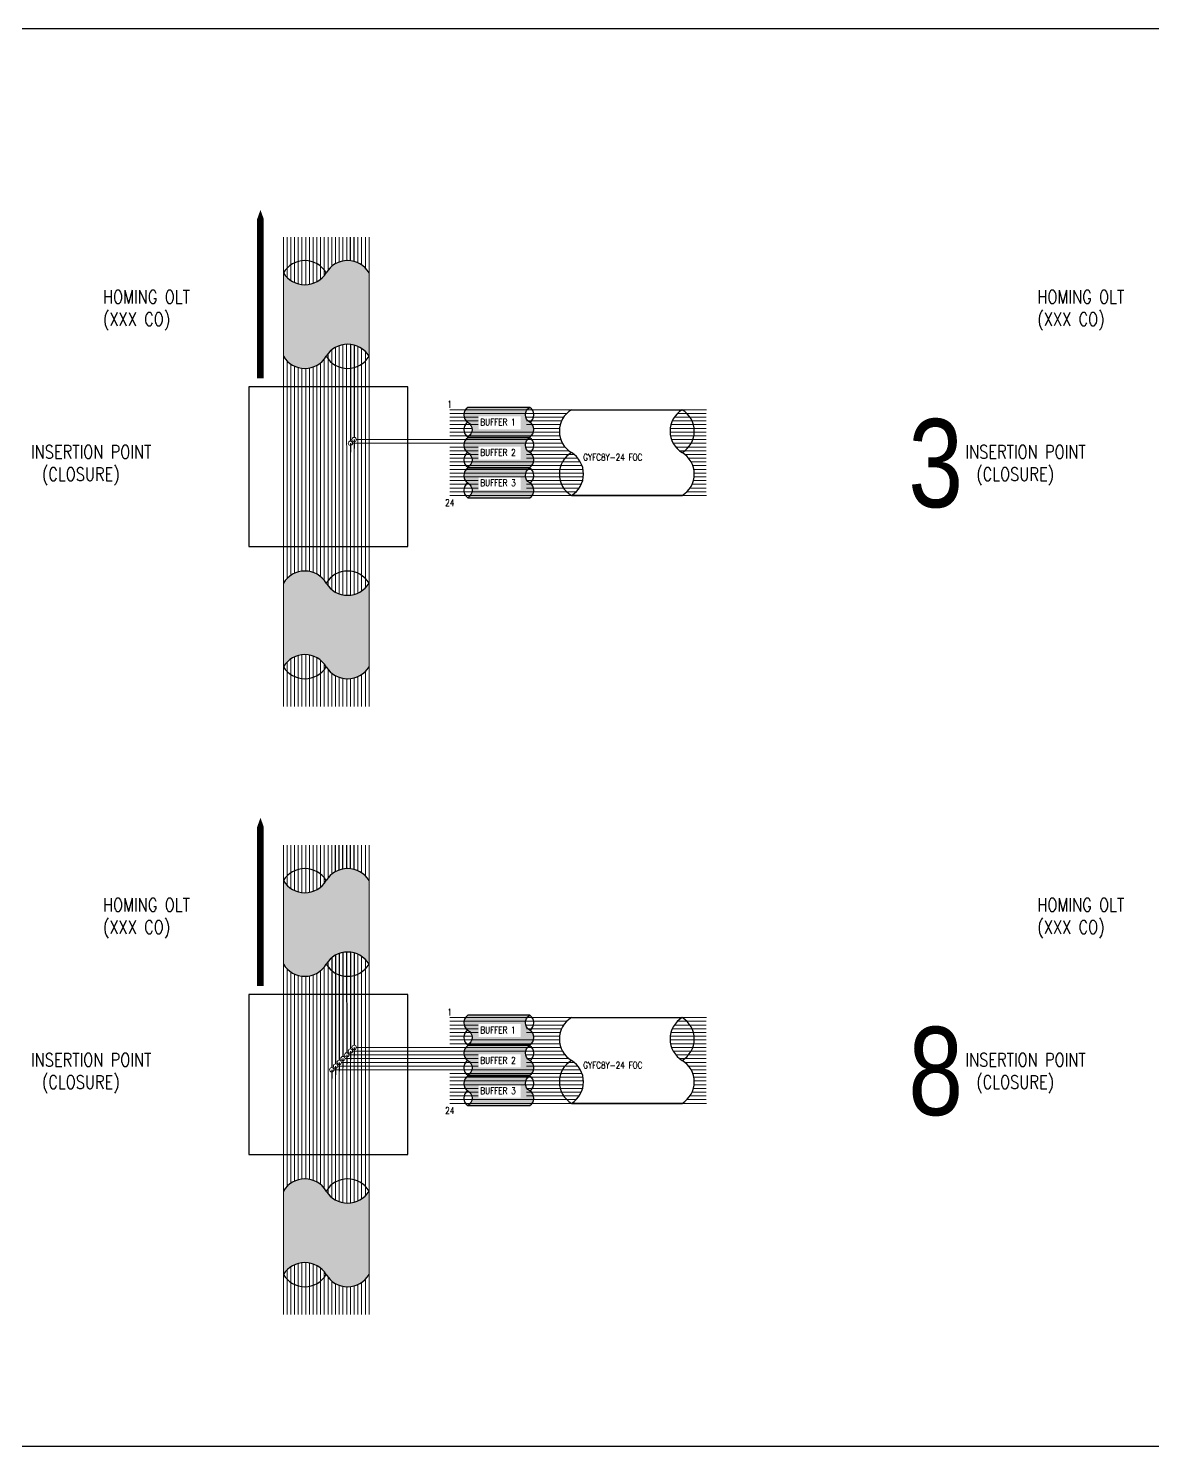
# Model space of a CAD drawing. Extents: x -663610 to -207124, y 70878 to 297551.
# Drawn here: x -252680 to -252042, y 81026 to 81830 of the extents above; entities that cross this region are included whole.
import ezdxf
from ezdxf.enums import TextEntityAlignment as Align

# ---------------------------------------------------------------- set-up
doc = ezdxf.new("R2010")
doc.units = 0
doc.header["$LTSCALE"] = 0.3
doc.layers.get('0').update_dxf_attribs({"linetype": 'CONTINUOUS'})
for name, color, linetype in [('BASEMAP', 7, 'CONTINUOUS'), ('Fiber Distribution', 7, 'CONTINUOUS'), ('Layer-assistant', 1, 'CONTINUOUS'), ('Network.conf-1', 50, 'CONTINUOUS')]:
    doc.layers.add(name, color=color, linetype=linetype)
doc.layers.add('HATCH_SHADE', color=7, linetype='CONTINUOUS', plot=False)
doc.styles.add('Mark', font='arial.ttf', dxfattribs={"width": 0.8, "height": 2.5})
doc.styles.add('ROMANS', font='ROMANS.SHX', dxfattribs={"width": 0.8, "height": 2})

msp = doc.modelspace()

# ---------------------------------------------------------------- hatches: boundary and pattern name
h = msp.add_hatch(color=256)
h.dxf.hatch_style = 1
h.set_gradient(color1=(0, 0, 255), rotation=90, one_color=1, tint=1, name='INVCYLINDER')
h.paths.add_polyline_path([(-252395.38, 81606.9, -0.563896), (-252395.38, 81615.27), (-252430.43, 81615.27, 0.563896), (-252430.43, 81606.9, -0.567332), (-252430.47, 81598.5), (-252395.38, 81598.5, 0.56214)])
h.paths.add_polyline_path([(-252400.6, 81602.94), (-252424.39, 81602.94), (-252424.39, 81610.29), (-252400.6, 81610.29)], flags=16)
h.paths.add_polyline_path([(-252424.34, 81604.1), (-252401.29, 81604.1), (-252401.29, 81609.77), (-252424.34, 81609.77)], flags=8)
h = msp.add_hatch(color=256)
h.dxf.hatch_style = 1
h.set_gradient(color1=(255, 127, 0), rotation=90, one_color=1, tint=1, name='INVCYLINDER')
h.paths.add_polyline_path([(-252395.38, 81589.69, -0.563896), (-252395.38, 81598.06), (-252430.43, 81598.06, 0.563896), (-252430.43, 81589.69, -0.567332), (-252430.47, 81581.3), (-252395.38, 81581.3, 0.56214)])
h.paths.add_polyline_path([(-252400.6, 81585.73), (-252424.39, 81585.73), (-252424.39, 81593.08), (-252400.6, 81593.08)], flags=16)
h.paths.add_polyline_path([(-252424.34, 81586.89), (-252401.29, 81586.89), (-252401.29, 81592.56), (-252424.34, 81592.56)], flags=8)
h = msp.add_hatch(color=256)
h.dxf.hatch_style = 1
h.set_gradient(color1=(0, 255, 0), rotation=90, one_color=1, tint=1, name='INVCYLINDER')
h.paths.add_polyline_path([(-252395.38, 81572.5, -0.563896), (-252395.38, 81580.87), (-252430.43, 81580.87, 0.563896), (-252430.43, 81572.5, -0.567332), (-252430.47, 81564.11), (-252395.38, 81564.11, 0.56214)])
h.paths.add_polyline_path([(-252400.6, 81568.54), (-252424.39, 81568.54), (-252424.39, 81575.89), (-252400.6, 81575.89)], flags=16)
h.paths.add_polyline_path([(-252424.34, 81569.7), (-252401.29, 81569.7), (-252401.29, 81575.37), (-252424.34, 81575.37)], flags=8)
h = msp.add_hatch(color=256)
h.dxf.hatch_style = 1
h.set_gradient(color1=(0, 0, 255), rotation=90, one_color=1, tint=1, name='INVCYLINDER')
h.paths.add_polyline_path([(-252395.38, 81262.41, -0.563896), (-252395.38, 81270.78), (-252430.43, 81270.78, 0.563896), (-252430.43, 81262.41, -0.567332), (-252430.47, 81254.02), (-252395.38, 81254.02, 0.56214)])
h.paths.add_polyline_path([(-252400.6, 81258.45), (-252424.39, 81258.45), (-252424.39, 81265.8), (-252400.6, 81265.8)], flags=16)
h.paths.add_polyline_path([(-252424.34, 81259.61), (-252401.29, 81259.61), (-252401.29, 81265.28), (-252424.34, 81265.28)], flags=8)
h = msp.add_hatch(color=256)
h.dxf.hatch_style = 1
h.set_gradient(color1=(255, 127, 0), rotation=90, one_color=1, tint=1, name='INVCYLINDER')
h.paths.add_polyline_path([(-252395.38, 81245.21, -0.563896), (-252395.38, 81253.58), (-252430.43, 81253.58, 0.563896), (-252430.43, 81245.21, -0.567332), (-252430.47, 81236.81), (-252395.38, 81236.81, 0.56214)])
h.paths.add_polyline_path([(-252400.6, 81241.25), (-252424.39, 81241.25), (-252424.39, 81248.6), (-252400.6, 81248.6)], flags=16)
h.paths.add_polyline_path([(-252424.34, 81242.41), (-252401.29, 81242.41), (-252401.29, 81248.08), (-252424.34, 81248.08)], flags=8)
h = msp.add_hatch(color=256)
h.dxf.hatch_style = 1
h.set_gradient(color1=(0, 255, 0), rotation=90, one_color=1, tint=1, name='INVCYLINDER')
h.paths.add_polyline_path([(-252395.38, 81228.02, -0.563896), (-252395.38, 81236.39), (-252430.43, 81236.39, 0.563896), (-252430.43, 81228.02, -0.567332), (-252430.47, 81219.62), (-252395.38, 81219.62, 0.56214)])
h.paths.add_polyline_path([(-252400.6, 81224.06), (-252424.39, 81224.06), (-252424.39, 81231.41), (-252400.6, 81231.41)], flags=16)
h.paths.add_polyline_path([(-252424.34, 81225.22), (-252401.29, 81225.22), (-252401.29, 81230.89), (-252424.34, 81230.89)], flags=8)
at = {"layer": 'HATCH_SHADE'}
h = msp.add_hatch(color=256, dxfattribs=at)
h.dxf.hatch_style = 1
h.set_gradient(color1=(0, 0, 255), color2=(255, 255, 0), tint=1, name='CYLINDER')
h.paths.add_polyline_path([(-252486.46, 81644.25), (-252486.46, 81691.6, 0.563896), (-252510.76, 81691.6, -0.563896), (-252535.06, 81691.6), (-252535.06, 81644.25, 0.563896), (-252510.76, 81644.25, -0.563896)])
h = msp.add_hatch(color=256, dxfattribs=at)
h.dxf.hatch_style = 1
h.set_gradient(color1=(0, 0, 255), color2=(255, 255, 0), tint=1, name='CYLINDER')
h.paths.add_polyline_path([(-252510.76, 81515.67, 0.563896), (-252535.06, 81515.67), (-252535.06, 81468.32, -0.563896), (-252510.76, 81468.32, 0.563896), (-252486.46, 81468.32), (-252486.46, 81515.67, -0.563896)])
h = msp.add_hatch(color=256, dxfattribs=at)
h.dxf.hatch_style = 1
h.set_gradient(color1=(0, 0, 255), color2=(255, 255, 0), tint=1, name='CYLINDER')
h.paths.add_polyline_path([(-252486.46, 81299.76), (-252486.46, 81347.11, 0.563896), (-252510.76, 81347.11, -0.563896), (-252535.06, 81347.11), (-252535.06, 81299.76, 0.563896), (-252510.76, 81299.76, -0.563896)])
h = msp.add_hatch(color=256, dxfattribs=at)
h.dxf.hatch_style = 1
h.set_gradient(color1=(0, 0, 255), color2=(255, 255, 0), tint=1, name='CYLINDER')
h.paths.add_polyline_path([(-252510.76, 81171.18, 0.563896), (-252535.06, 81171.18), (-252535.06, 81123.83, -0.563896), (-252510.76, 81123.83, 0.563896), (-252486.46, 81123.83), (-252486.46, 81171.18, -0.563896)])

# ---------------------------------------------------------------- linework, layer by layer
at = {"lineweight": 5}
for p, q in [((-252535.06, 81691.6), (-252535.06, 81711.68)), ((-252535.06, 81536.43), (-252535.06, 81711.68)), ((-252532.95, 81688.9), (-252532.95, 81711.68)), ((-252530.84, 81687.16), (-252530.84, 81711.68)), ((-252530.84, 81687.16), (-252530.84, 81711.68)), ((-252528.72, 81685.99), (-252528.72, 81711.68)), ((-252526.61, 81685.24), (-252526.61, 81711.68)), ((-252524.5, 81684.84), (-252524.5, 81711.68)), ((-252522.38, 81684.76), (-252522.38, 81711.68)), ((-252520.27, 81684.99), (-252520.27, 81711.68)), ((-252518.16, 81685.57), (-252518.16, 81711.68)), ((-252516.04, 81686.52), (-252516.04, 81711.68)), ((-252513.93, 81687.95), (-252513.93, 81711.68)), ((-252511.82, 81690.08), (-252511.82, 81711.68)), ((-252509.7, 81693.11), (-252509.7, 81711.68)), ((-252509.7, 81693.11), (-252509.7, 81711.68)), ((-252509.7, 81693.11), (-252509.7, 81711.68)), ((-252507.59, 81695.25), (-252507.59, 81711.68)), ((-252507.59, 81695.25), (-252507.59, 81711.68)), ((-252505.48, 81696.68), (-252505.48, 81711.68)), ((-252503.37, 81697.63), (-252503.37, 81711.68)), ((-252501.25, 81698.2), (-252501.25, 81711.68)), ((-252499.14, 81698.44), (-252499.14, 81711.68)), ((-252492.8, 81697.21), (-252492.8, 81711.68)), ((-252490.69, 81696.03), (-252490.69, 81711.68)), ((-252488.57, 81694.29), (-252488.57, 81711.68)), ((-252486.46, 81445.73), (-252486.46, 81711.68)), ((-252486.46, 81634.97), (-252486.46, 81691.6)), ((-252509.7, 81645.76), (-252509.7, 81536.43)), ((-252507.59, 81647.9), (-252507.59, 81536.43)), ((-252507.59, 81647.9), (-252507.59, 81536.43)), ((-252505.48, 81649.33), (-252505.48, 81536.43)), ((-252503.37, 81650.28), (-252503.37, 81536.43)), ((-252501.25, 81650.85), (-252501.25, 81536.43)), ((-252499.23, 81651.09), (-252499.04, 81536.43)), ((-252492.8, 81649.86), (-252492.8, 81510.06)), ((-252490.69, 81648.68), (-252490.69, 81511.23)), ((-252488.57, 81646.94), (-252488.57, 81632.18)), ((-252532.95, 81641.55), (-252532.95, 81536.43)), ((-252530.84, 81639.81), (-252530.84, 81536.43)), ((-252530.84, 81639.81), (-252530.84, 81536.43)), ((-252528.72, 81638.64), (-252528.72, 81536.43)), ((-252526.61, 81637.89), (-252526.61, 81536.43)), ((-252524.5, 81637.48), (-252524.5, 81536.43)), ((-252522.38, 81637.41), (-252522.38, 81536.43)), ((-252520.27, 81637.64), (-252520.27, 81536.43)), ((-252518.16, 81638.22), (-252518.16, 81536.43)), ((-252516.04, 81639.17), (-252516.04, 81536.43)), ((-252513.93, 81640.6), (-252513.93, 81536.43)), ((-252511.82, 81642.73), (-252511.82, 81536.43)), ((-252535.06, 81632.11), (-252535.06, 81536.43)), ((-252535.06, 81629.03), (-252535.06, 81536.43)), ((-252488.57, 81632.18), (-252488.57, 81609.13)), ((-252486.46, 81634.97), (-252486.46, 81609.03)), ((-252488.57, 81609.13), (-252488.57, 81512.97)), ((-252486.46, 81609.03), (-252486.46, 81515.67)), ((-252497.03, 81589.94), (-252497.03, 81508.91)), ((-252494.91, 81592.05), (-252494.91, 81509.31)), ((-252507.59, 81579.91), (-252507.59, 81567.18)), ((-252509.7, 81577.8), (-252509.7, 81567.18)), ((-252509.7, 81577.8), (-252509.7, 81567.18)), ((-252486.46, 81561.88), (-252486.46, 81468.32)), ((-252535.06, 81536.43), (-252535.06, 81515.67)), ((-252535.06, 81536.43), (-252535.06, 81515.67)), ((-252535.06, 81445.7), (-252535.06, 81536.43)), ((-252535.06, 81536.43), (-252535.06, 81468.32)), ((-252532.95, 81536.43), (-252532.95, 81518.36)), ((-252530.84, 81536.43), (-252530.84, 81520.1)), ((-252530.84, 81536.43), (-252530.84, 81520.1)), ((-252528.72, 81536.43), (-252528.72, 81521.28)), ((-252526.61, 81536.43), (-252526.61, 81522.03)), ((-252524.5, 81536.43), (-252524.5, 81522.43)), ((-252522.38, 81536.43), (-252522.38, 81522.51)), ((-252520.27, 81536.43), (-252520.27, 81522.27)), ((-252518.16, 81536.43), (-252518.16, 81521.7)), ((-252516.04, 81536.43), (-252516.04, 81520.75)), ((-252513.93, 81536.43), (-252513.93, 81519.32)), ((-252511.82, 81536.43), (-252511.82, 81517.18)), ((-252509.7, 81536.43), (-252509.7, 81514.15)), ((-252509.7, 81536.43), (-252509.7, 81514.15)), ((-252509.7, 81536.43), (-252509.7, 81514.15)), ((-252507.59, 81536.43), (-252507.59, 81512.02)), ((-252507.59, 81536.43), (-252507.59, 81512.02)), ((-252505.48, 81536.43), (-252505.48, 81510.59)), ((-252503.37, 81536.43), (-252503.37, 81509.64)), ((-252501.25, 81536.43), (-252501.25, 81509.06)), ((-252499.14, 81536.43), (-252499.14, 81508.83)), ((-252524.5, 81475.08), (-252524.5, 81445.7)), ((-252522.38, 81475.16), (-252522.38, 81445.7)), ((-252520.27, 81474.92), (-252520.27, 81445.7)), ((-252535.06, 81468.32), (-252535.06, 81445.7)), ((-252535.06, 81468.32), (-252535.06, 81445.7)), ((-252532.95, 81471.01), (-252532.95, 81445.7)), ((-252530.84, 81472.75), (-252530.84, 81445.7)), ((-252530.84, 81472.75), (-252530.84, 81445.7)), ((-252528.72, 81473.93), (-252528.72, 81445.7)), ((-252526.61, 81474.68), (-252526.61, 81445.7)), ((-252518.16, 81474.35), (-252518.16, 81445.7)), ((-252516.04, 81473.4), (-252516.04, 81445.7)), ((-252513.93, 81471.97), (-252513.93, 81445.7)), ((-252511.82, 81469.83), (-252511.82, 81445.7)), ((-252486.46, 81468.32), (-252486.46, 81445.7)), ((-252509.7, 81466.8), (-252509.7, 81445.7)), ((-252509.7, 81466.8), (-252509.7, 81445.7)), ((-252509.7, 81466.8), (-252509.7, 81445.7)), ((-252507.59, 81464.67), (-252507.59, 81445.7)), ((-252507.59, 81464.67), (-252507.59, 81445.7)), ((-252505.48, 81463.24), (-252505.48, 81445.7)), ((-252503.37, 81462.29), (-252503.37, 81445.7)), ((-252501.25, 81461.71), (-252501.25, 81445.7)), ((-252499.14, 81461.48), (-252499.14, 81445.7)), ((-252497.03, 81461.55), (-252497.03, 81445.7)), ((-252494.91, 81461.96), (-252494.91, 81445.7)), ((-252492.8, 81462.71), (-252492.8, 81445.7)), ((-252490.69, 81463.88), (-252490.69, 81445.7)), ((-252488.57, 81465.62), (-252488.57, 81445.7)), ((-252535.06, 81347.11), (-252535.06, 81367.2)), ((-252535.06, 81191.94), (-252535.06, 81367.2)), ((-252532.95, 81344.42), (-252532.95, 81367.2)), ((-252530.84, 81342.68), (-252530.84, 81367.2)), ((-252530.84, 81342.68), (-252530.84, 81367.2)), ((-252528.72, 81341.51), (-252528.72, 81367.2)), ((-252526.61, 81340.75), (-252526.61, 81367.2)), ((-252524.5, 81340.35), (-252524.5, 81367.2)), ((-252522.38, 81340.27), (-252522.38, 81367.2)), ((-252520.27, 81340.51), (-252520.27, 81367.2)), ((-252518.16, 81341.08), (-252518.16, 81367.2)), ((-252516.04, 81342.03), (-252516.04, 81367.2)), ((-252513.93, 81343.46), (-252513.93, 81367.2)), ((-252511.82, 81345.6), (-252511.82, 81367.2)), ((-252509.7, 81348.63), (-252509.7, 81367.2)), ((-252509.7, 81348.63), (-252509.7, 81367.2)), ((-252509.7, 81348.63), (-252509.7, 81367.2)), ((-252507.59, 81350.76), (-252507.59, 81367.2)), ((-252507.59, 81350.76), (-252507.59, 81367.2)), ((-252492.8, 81352.72), (-252492.8, 81367.2)), ((-252490.69, 81351.55), (-252490.69, 81367.2)), ((-252488.57, 81349.81), (-252488.57, 81367.2)), ((-252486.46, 81101.24), (-252486.46, 81367.2)), ((-252486.46, 81290.49), (-252486.46, 81347.11)), ((-252511.82, 81298.25), (-252511.82, 81191.94)), ((-252509.7, 81301.28), (-252509.7, 81191.94)), ((-252492.8, 81305.37), (-252492.8, 81165.58)), ((-252490.69, 81304.2), (-252490.69, 81166.75)), ((-252488.57, 81302.46), (-252488.57, 81287.7)), ((-252532.95, 81297.07), (-252532.95, 81191.94)), ((-252530.84, 81295.33), (-252530.84, 81191.94)), ((-252530.84, 81295.33), (-252530.84, 81191.94)), ((-252528.72, 81294.15), (-252528.72, 81191.94)), ((-252526.61, 81293.4), (-252526.61, 81191.94)), ((-252524.5, 81293), (-252524.5, 81191.94)), ((-252522.38, 81292.92), (-252522.38, 81191.94)), ((-252520.27, 81293.16), (-252520.27, 81191.94)), ((-252518.16, 81293.73), (-252518.16, 81191.94)), ((-252516.04, 81294.68), (-252516.04, 81191.94)), ((-252513.93, 81296.11), (-252513.93, 81191.94)), ((-252486.46, 81290.49), (-252486.46, 81264.54)), ((-252535.06, 81287.62), (-252535.06, 81191.94)), ((-252535.06, 81284.55), (-252535.06, 81191.94)), ((-252488.57, 81287.7), (-252488.57, 81264.64)), ((-252488.57, 81264.64), (-252488.57, 81168.49)), ((-252486.46, 81264.54), (-252486.46, 81171.18)), ((-252499.14, 81243.34), (-252499.04, 81191.94)), ((-252497.03, 81245.45), (-252497.03, 81164.42)), ((-252494.91, 81247.57), (-252494.91, 81164.82)), ((-252507.59, 81234.89), (-252507.59, 81191.94)), ((-252507.59, 81234.89), (-252507.59, 81222.7)), ((-252507.59, 81234.89), (-252507.59, 81191.94)), ((-252505.48, 81237), (-252505.48, 81191.94)), ((-252503.37, 81239.11), (-252503.37, 81191.94)), ((-252501.25, 81241.23), (-252501.25, 81191.94)), ((-252509.7, 81233.31), (-252509.7, 81222.7)), ((-252509.7, 81233.31), (-252509.7, 81222.7)), ((-252486.46, 81217.4), (-252486.46, 81123.83)), ((-252535.06, 81191.94), (-252535.06, 81171.18)), ((-252535.06, 81191.94), (-252535.06, 81171.18)), ((-252535.06, 81101.22), (-252535.06, 81191.94)), ((-252535.06, 81191.94), (-252535.06, 81123.83)), ((-252532.95, 81191.94), (-252532.95, 81173.88)), ((-252530.84, 81191.94), (-252530.84, 81175.62)), ((-252530.84, 81191.94), (-252530.84, 81175.62)), ((-252528.72, 81191.94), (-252528.72, 81176.79)), ((-252526.61, 81191.94), (-252526.61, 81177.55)), ((-252524.5, 81191.94), (-252524.5, 81177.95)), ((-252522.38, 81191.94), (-252522.38, 81178.03)), ((-252520.27, 81191.94), (-252520.27, 81177.79)), ((-252518.16, 81191.94), (-252518.16, 81177.22)), ((-252516.04, 81191.94), (-252516.04, 81176.26)), ((-252513.93, 81191.94), (-252513.93, 81174.83)), ((-252511.82, 81191.94), (-252511.82, 81172.7)), ((-252509.7, 81191.94), (-252509.7, 81169.67)), ((-252509.7, 81191.94), (-252509.7, 81169.67)), ((-252509.7, 81191.94), (-252509.7, 81169.67)), ((-252507.59, 81191.94), (-252507.59, 81167.53)), ((-252507.59, 81191.94), (-252507.59, 81167.53)), ((-252505.48, 81191.94), (-252505.48, 81166.1)), ((-252503.37, 81191.94), (-252503.37, 81165.15)), ((-252501.25, 81191.94), (-252501.25, 81164.58)), ((-252499.14, 81191.94), (-252499.14, 81164.34)), ((-252528.72, 81129.44), (-252528.72, 81101.22)), ((-252526.61, 81130.19), (-252526.61, 81101.22)), ((-252524.5, 81130.6), (-252524.5, 81101.22)), ((-252522.38, 81130.68), (-252522.38, 81101.22)), ((-252520.27, 81130.44), (-252520.27, 81101.22)), ((-252518.16, 81129.87), (-252518.16, 81101.22)), ((-252535.06, 81123.83), (-252535.06, 81101.22)), ((-252535.06, 81123.83), (-252535.06, 81101.22)), ((-252532.95, 81126.53), (-252532.95, 81101.22)), ((-252530.84, 81128.27), (-252530.84, 81101.22)), ((-252530.84, 81128.27), (-252530.84, 81101.22)), ((-252516.04, 81128.91), (-252516.04, 81101.22)), ((-252513.93, 81127.48), (-252513.93, 81101.22)), ((-252511.82, 81125.35), (-252511.82, 81101.22)), ((-252509.7, 81122.32), (-252509.7, 81101.22)), ((-252509.7, 81122.32), (-252509.7, 81101.22)), ((-252509.7, 81122.32), (-252509.7, 81101.22)), ((-252486.46, 81123.83), (-252486.46, 81101.22)), ((-252507.59, 81120.18), (-252507.59, 81101.22)), ((-252507.59, 81120.18), (-252507.59, 81101.22)), ((-252505.48, 81118.75), (-252505.48, 81101.22)), ((-252503.37, 81117.8), (-252503.37, 81101.22)), ((-252501.25, 81117.23), (-252501.25, 81101.22)), ((-252499.14, 81116.99), (-252499.14, 81101.22)), ((-252497.03, 81117.07), (-252497.03, 81101.22)), ((-252494.91, 81117.47), (-252494.91, 81101.22)), ((-252492.8, 81118.22), (-252492.8, 81101.22)), ((-252490.69, 81119.4), (-252490.69, 81101.22)), ((-252488.57, 81121.14), (-252488.57, 81101.22))]:
    msp.add_line(p, q, dxfattribs=at)
for p, q in [((-252497.03, 81698.36), (-252497.03, 81711.68)), ((-252494.91, 81697.96), (-252494.91, 81711.68)), ((-252497.03, 81651.01), (-252497.03, 81596.19)), ((-252494.91, 81650.61), (-252494.91, 81598.3)), ((-252505.48, 81352.19), (-252505.48, 81367.2)), ((-252503.37, 81353.15), (-252503.37, 81367.2)), ((-252501.25, 81353.72), (-252501.25, 81367.2)), ((-252499.14, 81353.96), (-252499.14, 81367.2)), ((-252497.03, 81353.88), (-252497.03, 81367.2)), ((-252494.91, 81353.48), (-252494.91, 81367.2)), ((-252501.25, 81306.37), (-252501.25, 81247.47)), ((-252499.23, 81306.6), (-252499.14, 81249.59)), ((-252497.03, 81306.53), (-252497.03, 81251.7)), ((-252494.91, 81306.13), (-252494.91, 81253.81)), ((-252507.59, 81303.41), (-252507.59, 81241.13)), ((-252507.59, 81303.41), (-252507.59, 81241.13)), ((-252505.48, 81304.84), (-252505.48, 81243.25)), ((-252503.37, 81305.8), (-252503.37, 81245.36))]:
    msp.add_line(p, q)
for points in [[(-252430.43, 81598.5), (-252395.38, 81598.5, 0.56214), (-252395.38, 81606.9, -0.563896), (-252395.38, 81615.27), (-252430.43, 81615.27, 0.563896), (-252430.43, 81606.9, -0.563896), (-252430.43, 81598.53, -19020573719.675411)], [(-252430.43, 81581.3), (-252395.38, 81581.3, 0.56214), (-252395.38, 81589.69, -0.563896), (-252395.38, 81598.06), (-252430.43, 81598.06, 0.563896), (-252430.43, 81589.69, -0.563896), (-252430.43, 81581.32, -19020573719.675411)], [(-252430.43, 81564.08), (-252395.38, 81564.08, 0.56214), (-252395.38, 81572.48, -0.563896), (-252395.38, 81580.85), (-252430.43, 81580.85, 0.563896), (-252430.43, 81572.48, -0.563896), (-252430.43, 81564.11, -19020573719.675411)], [(-252430.43, 81254.02), (-252395.38, 81254.02, 0.56214), (-252395.38, 81262.41, -0.563896), (-252395.38, 81270.78), (-252430.43, 81270.78, 0.563896), (-252430.43, 81262.41, -0.563896), (-252430.43, 81254.04, -19020573719.675411)], [(-252430.43, 81236.81), (-252395.38, 81236.81, 0.56214), (-252395.38, 81245.21, -0.563896), (-252395.38, 81253.58), (-252430.43, 81253.58, 0.563896), (-252430.43, 81245.21, -0.563896), (-252430.43, 81236.84, -19020573719.675411)], [(-252430.43, 81219.6), (-252395.38, 81219.6, 0.56214), (-252395.38, 81227.99, -0.563896), (-252395.38, 81236.36), (-252430.43, 81236.36, 0.563896), (-252430.43, 81227.99, -0.563896), (-252430.43, 81219.62, -19020573719.675411)]]:
    msp.add_lwpolyline(points, format="xyb")
at = {"lineweight": 9}
for centre in [(-252497.03, 81594.95), (-252494.91, 81597.07), (-252497.03, 81250.47), (-252494.91, 81252.58), (-252505.48, 81242.01), (-252503.37, 81244.13), (-252501.25, 81246.24), (-252499.14, 81248.35), (-252507.59, 81239.9)]:
    msp.add_circle(centre, 1.23, dxfattribs=at)
for centre, start, end in [((-252397.91, 81611.08), 301.16302, 58.83698), ((-252427.9, 81602.71), 121.16302, 238.83698), ((-252397.91, 81593.88), 301.16302, 58.83698), ((-252427.9, 81585.51), 121.16302, 238.83698), ((-252397.91, 81576.66), 301.16302, 58.83698), ((-252427.9, 81568.29), 121.16302, 238.83698), ((-252397.91, 81266.6), 301.16302, 58.83698), ((-252427.9, 81258.23), 121.16302, 238.83698), ((-252397.91, 81249.39), 301.16302, 58.83698), ((-252427.9, 81241.02), 121.16302, 238.83698), ((-252397.91, 81232.18), 301.16302, 58.83698), ((-252427.9, 81223.81), 121.16302, 238.83698)]:
    msp.add_arc(centre, 4.89, start, end)
at = {"layer": 'BASEMAP', "color": 152, "ltscale": 2, "true_color": 0x2776bb}
msp.add_lwpolyline([(-253315.8, 81830.08), (-250647.94, 81830.08), (-250647.94, 81026.35), (-253315.8, 81026.35)], close=True, dxfattribs=at)
at = {"layer": 'Fiber Distribution', "color": 251, "lineweight": 5}
for p, q in [((-252440.72, 81613.97), (-252371.73, 81613.97)), ((-252440.72, 81613.97), (-252431.85, 81613.97)), ((-252440.72, 81611.86), (-252374.42, 81611.86)), ((-252311.64, 81611.86), (-252295.28, 81611.86)), ((-252308.94, 81613.97), (-252295.13, 81613.97)), ((-252440.72, 81609.74), (-252424.66, 81609.74)), ((-252440.72, 81607.63), (-252424.66, 81607.63)), ((-252440.72, 81605.52), (-252424.66, 81605.52)), ((-252397.55, 81609.74), (-252376.16, 81609.74)), ((-252397.17, 81607.63), (-252377.34, 81607.63)), ((-252397.17, 81605.52), (-252378.09, 81605.52)), ((-252315.3, 81605.52), (-252295.28, 81605.52)), ((-252314.55, 81607.63), (-252295.28, 81607.63)), ((-252313.37, 81609.74), (-252295.28, 81609.74)), ((-252493.68, 81597.07), (-252377.76, 81597.07)), ((-252440.72, 81603.41), (-252428.12, 81603.41)), ((-252440.72, 81601.29), (-252378.57, 81601.29)), ((-252440.72, 81599.18), (-252378.33, 81599.18)), ((-252393.07, 81603.41), (-252378.49, 81603.41)), ((-252315.78, 81601.29), (-252295.28, 81601.29)), ((-252315.7, 81603.41), (-252295.28, 81603.41)), ((-252315.54, 81599.18), (-252295.28, 81599.18)), ((-252314.97, 81597.07), (-252295.28, 81597.07)), ((-252495.79, 81594.95), (-252376.81, 81594.95)), ((-252440.72, 81592.84), (-252424.66, 81592.84)), ((-252440.72, 81590.73), (-252424.66, 81590.73)), ((-252440.72, 81588.61), (-252424.66, 81588.61)), ((-252440.72, 81588.61), (-252424.66, 81588.61)), ((-252397.17, 81592.84), (-252375.38, 81592.84)), ((-252397.17, 81588.61), (-252370.21, 81588.61)), ((-252396.59, 81590.73), (-252373.24, 81590.73)), ((-252314.02, 81594.95), (-252295.28, 81594.95)), ((-252314.02, 81594.95), (-252295.28, 81594.95)), ((-252312.67, 81592.84), (-252295.28, 81592.84)), ((-252310.45, 81590.73), (-252295.28, 81590.73)), ((-252307.42, 81588.61), (-252295.28, 81588.61)), ((-252440.72, 81586.5), (-252428.17, 81586.5)), ((-252440.72, 81586.5), (-252424.66, 81586.5)), ((-252440.72, 81584.39), (-252366.65, 81584.39)), ((-252440.72, 81582.27), (-252365.7, 81582.27)), ((-252440.72, 81580.16), (-252365.12, 81580.16)), ((-252397.17, 81586.5), (-252368.08, 81586.5)), ((-252305.29, 81586.5), (-252295.28, 81586.5)), ((-252303.86, 81584.39), (-252295.28, 81584.39)), ((-252302.91, 81582.27), (-252295.28, 81582.27)), ((-252302.34, 81580.16), (-252295.28, 81580.16)), ((-252440.72, 81578.05), (-252364.89, 81578.05)), ((-252440.72, 81575.93), (-252364.96, 81575.93)), ((-252440.72, 81573.82), (-252424.66, 81573.82)), ((-252440.72, 81571.71), (-252424.66, 81571.71)), ((-252397.17, 81573.82), (-252365.37, 81573.82)), ((-252397.17, 81571.71), (-252366.12, 81571.71)), ((-252303.33, 81571.71), (-252295.28, 81571.71)), ((-252302.58, 81573.82), (-252295.28, 81573.82)), ((-252302.18, 81575.93), (-252295.28, 81575.93)), ((-252302.1, 81578.05), (-252295.28, 81578.05)), ((-252440.72, 81569.59), (-252424.66, 81569.59)), ((-252440.72, 81569.59), (-252424.66, 81569.59)), ((-252440.72, 81567.48), (-252369.03, 81567.48)), ((-252440.72, 81565.37), (-252371.73, 81565.37)), ((-252440.72, 81565.37), (-252371.73, 81565.37)), ((-252440.58, 81565.37), (-252295.13, 81565.37)), ((-252440.58, 81565.37), (-252295.13, 81565.37)), ((-252397.17, 81569.59), (-252367.29, 81569.59)), ((-252397.17, 81569.59), (-252367.29, 81569.59)), ((-252308.94, 81565.37), (-252295.13, 81565.37)), ((-252308.94, 81565.37), (-252295.13, 81565.37)), ((-252306.24, 81567.48), (-252295.28, 81567.48)), ((-252304.5, 81569.59), (-252295.28, 81569.59)), ((-252304.5, 81569.59), (-252295.28, 81569.59)), ((-252440.72, 81269.49), (-252371.73, 81269.49)), ((-252440.72, 81269.49), (-252431.85, 81269.49)), ((-252440.72, 81267.37), (-252374.42, 81267.37)), ((-252311.64, 81267.37), (-252295.28, 81267.37)), ((-252308.94, 81269.49), (-252295.13, 81269.49)), ((-252440.72, 81265.26), (-252424.66, 81265.26)), ((-252440.72, 81263.15), (-252424.66, 81263.15)), ((-252440.72, 81261.03), (-252424.66, 81261.03)), ((-252440.72, 81258.92), (-252428.12, 81258.92)), ((-252397.55, 81265.26), (-252376.16, 81265.26)), ((-252397.17, 81263.15), (-252377.34, 81263.15)), ((-252397.17, 81261.03), (-252378.09, 81261.03)), ((-252393.07, 81258.92), (-252378.49, 81258.92)), ((-252315.7, 81258.92), (-252295.28, 81258.92)), ((-252315.3, 81261.03), (-252295.28, 81261.03)), ((-252314.55, 81263.15), (-252295.28, 81263.15)), ((-252313.37, 81265.26), (-252295.28, 81265.26)), ((-252495.79, 81250.47), (-252376.81, 81250.47)), ((-252493.68, 81252.58), (-252377.76, 81252.58)), ((-252440.72, 81256.81), (-252378.57, 81256.81)), ((-252440.72, 81254.69), (-252378.33, 81254.69)), ((-252315.78, 81256.81), (-252295.28, 81256.81)), ((-252315.54, 81254.69), (-252295.28, 81254.69)), ((-252314.97, 81252.58), (-252295.28, 81252.58)), ((-252314.02, 81250.47), (-252295.28, 81250.47)), ((-252314.02, 81250.47), (-252295.28, 81250.47)), ((-252504.24, 81242.01), (-252424.66, 81242.01)), ((-252502.13, 81244.13), (-252424.66, 81244.13)), ((-252500.02, 81246.24), (-252424.66, 81246.24)), ((-252497.9, 81248.35), (-252424.66, 81248.35)), ((-252440.72, 81244.13), (-252424.66, 81244.13)), ((-252440.72, 81242.01), (-252428.17, 81242.01)), ((-252397.17, 81248.35), (-252375.38, 81248.35)), ((-252397.17, 81244.13), (-252370.21, 81244.13)), ((-252397.17, 81242.01), (-252368.08, 81242.01)), ((-252396.59, 81246.24), (-252373.24, 81246.24)), ((-252312.67, 81248.35), (-252295.28, 81248.35)), ((-252310.45, 81246.24), (-252295.28, 81246.24)), ((-252307.42, 81244.13), (-252295.28, 81244.13)), ((-252305.29, 81242.01), (-252295.28, 81242.01)), ((-252506.36, 81239.9), (-252366.65, 81239.9)), ((-252440.72, 81237.79), (-252365.7, 81237.79)), ((-252440.72, 81235.67), (-252365.12, 81235.67)), ((-252303.86, 81239.9), (-252295.28, 81239.9)), ((-252302.91, 81237.79), (-252295.28, 81237.79)), ((-252302.34, 81235.67), (-252295.28, 81235.67)), ((-252440.72, 81233.56), (-252364.89, 81233.56)), ((-252440.72, 81231.45), (-252364.96, 81231.45)), ((-252440.72, 81229.33), (-252424.66, 81229.33)), ((-252440.72, 81227.22), (-252424.66, 81227.22)), ((-252397.17, 81229.33), (-252365.37, 81229.33)), ((-252397.17, 81227.22), (-252366.12, 81227.22)), ((-252303.33, 81227.22), (-252295.28, 81227.22)), ((-252302.58, 81229.33), (-252295.28, 81229.33)), ((-252302.18, 81231.45), (-252295.28, 81231.45)), ((-252302.1, 81233.56), (-252295.28, 81233.56)), ((-252440.72, 81225.11), (-252424.66, 81225.11)), ((-252440.72, 81225.11), (-252424.66, 81225.11)), ((-252440.72, 81222.99), (-252369.03, 81222.99)), ((-252440.72, 81220.88), (-252371.73, 81220.88)), ((-252440.72, 81220.88), (-252371.73, 81220.88)), ((-252440.58, 81220.88), (-252295.13, 81220.88)), ((-252440.58, 81220.88), (-252295.13, 81220.88)), ((-252397.17, 81225.11), (-252367.29, 81225.11)), ((-252397.17, 81225.11), (-252367.29, 81225.11)), ((-252308.94, 81220.88), (-252295.13, 81220.88)), ((-252308.94, 81220.88), (-252295.13, 81220.88)), ((-252306.24, 81222.99), (-252295.28, 81222.99)), ((-252304.5, 81225.11), (-252295.28, 81225.11)), ((-252304.5, 81225.11), (-252295.28, 81225.11))]:
    msp.add_line(p, q, dxfattribs=at)
at = {"layer": 'Layer-assistant', "color": 1}
for p, q in [((-252494.91, 81597.07), (-252494.91, 81592.05)), ((-252497.03, 81594.95), (-252497.03, 81589.94)), ((-252497.03, 81250.47), (-252497.03, 81245.45)), ((-252494.91, 81252.58), (-252494.91, 81247.57)), ((-252505.48, 81242.01), (-252505.48, 81237)), ((-252503.37, 81244.13), (-252503.37, 81239.11)), ((-252501.25, 81246.24), (-252501.25, 81241.23)), ((-252499.14, 81248.35), (-252499.14, 81243.34)), ((-252507.59, 81239.9), (-252507.59, 81234.89))]:
    msp.add_line(p, q, dxfattribs=at)
at = {"layer": 'Network.conf-1', "color": 5}
for p, q in [((-252371.73, 81613.97), (-252308.94, 81613.97)), ((-252308.94, 81565.37), (-252371.73, 81565.37)), ((-252371.59, 81565.37), (-252308.8, 81565.37)), ((-252371.73, 81269.49), (-252308.94, 81269.49)), ((-252308.94, 81220.88), (-252371.73, 81220.88)), ((-252371.59, 81220.88), (-252308.8, 81220.88))]:
    msp.add_line(p, q, dxfattribs=at)
for points in [[(-252548.03, 81727.21, 0, 15.12, 0), (-252548.03, 81706.27, 3.78, 3.78, 0), (-252548.03, 81631.79, 3.78, 3.78, 0)], [(-252548.03, 81382.73, 0, 15.12, 0), (-252548.03, 81361.78, 3.78, 3.78, 0), (-252548.03, 81287.31, 3.78, 3.78, 0)]]:
    msp.add_lwpolyline(points, format="xyseb", dxfattribs=at)
at = {"layer": 'Network.conf-1', "color": 5, "ltscale": 8}
for points in [[(-252554.63, 81536.43), (-252464.47, 81536.43), (-252464.47, 81627), (-252554.63, 81627)], [(-252554.63, 81191.94), (-252464.47, 81191.94), (-252464.47, 81282.51), (-252554.63, 81282.51)]]:
    msp.add_lwpolyline(points, close=True, dxfattribs=at)
at = {"layer": 'Network.conf-1', "color": 5}
for centre, start, end in [((-252522.91, 81684.25), 31.16302, 148.83698), ((-252498.61, 81684.25), 31.16302, 148.83698), ((-252522.91, 81698.95), 211.16302, 328.83698), ((-252522.91, 81651.6), 211.16302, 328.83698), ((-252498.61, 81636.9), 31.16302, 148.83698), ((-252498.61, 81651.6), 211.16302, 328.83698), ((-252364.38, 81601.82), 121.16302, 238.83698), ((-252364.38, 81601.82), 121.16302, 238.83698), ((-252301.59, 81601.82), 121.16302, 238.83698), ((-252316.29, 81601.82), 301.16302, 58.83698), ((-252364.38, 81577.52), 121.16302, 238.83698), ((-252364.38, 81577.52), 121.16302, 238.83698), ((-252379.08, 81577.52), 301.16302, 58.83698), ((-252379.08, 81577.52), 301.16302, 58.83698), ((-252316.29, 81577.52), 301.16302, 58.83698), ((-252522.91, 81508.32), 31.16302, 148.83698), ((-252498.61, 81508.32), 31.16302, 148.83698), ((-252498.61, 81523.02), 211.16302, 328.83698), ((-252522.91, 81460.97), 31.16302, 148.83698), ((-252522.91, 81475.67), 211.16302, 328.83698), ((-252498.61, 81475.67), 211.16302, 328.83698), ((-252522.91, 81339.77), 31.16302, 148.83698), ((-252522.91, 81354.46), 211.16302, 328.83698), ((-252498.61, 81339.77), 31.16302, 148.83698), ((-252498.61, 81292.41), 31.16302, 148.83698), ((-252522.91, 81307.11), 211.16302, 328.83698), ((-252498.61, 81307.11), 211.16302, 328.83698), ((-252364.38, 81257.34), 121.16302, 238.83698), ((-252364.38, 81257.34), 121.16302, 238.83698), ((-252301.59, 81257.34), 121.16302, 238.83698), ((-252316.29, 81257.34), 301.16302, 58.83698), ((-252364.38, 81233.03), 121.16302, 238.83698), ((-252364.38, 81233.03), 121.16302, 238.83698), ((-252379.08, 81233.03), 301.16302, 58.83698), ((-252379.08, 81233.03), 301.16302, 58.83698), ((-252316.29, 81233.03), 301.16302, 58.83698), ((-252522.91, 81163.84), 31.16302, 148.83698), ((-252498.61, 81163.84), 31.16302, 148.83698), ((-252498.61, 81178.53), 211.16302, 328.83698), ((-252522.91, 81116.48), 31.16302, 148.83698), ((-252522.91, 81131.18), 211.16302, 328.83698), ((-252498.61, 81131.18), 211.16302, 328.83698)]:
    msp.add_arc(centre, 14.2, start, end, dxfattribs=at)

# ---------------------------------------------------------------- texts
at = {"color": 1, "style": 'Mark', "width": 0.8}
for s, p in [('3', (-252165.2, 81558.7)), ('8', (-252165.2, 81214.21))]:
    msp.add_text(s, height=50, dxfattribs=at).set_placement(p, align=Align.CENTER)
at = {"attachment_point": 1, "style": 'ROMANS'}
for s, insert, char_height, width in [('HOMING OLT \\P(XXX CO)', (-252637.3, 81681.65), 7.56, 103.6399), ('HOMING OLT \\P(XXX CO)', (-252107.55, 81681.65), 7.56, 103.6399), ('1', (-252442.04, 81618.91), 3.78, 1.2842), ('BUFFER 1', (-252423.4, 81608.82), 3.78, 24.9718), ('\\pi-26.3574;INSERTION POINT\\P\\pi-28.5174;  (CLOSURE)', (-252651.72, 81593.82), 7.56, 215.4417), ('BUFFER 2', (-252423.4, 81591.62), 3.78, 24.9718), ('{\\Fromans.shx|c1;\\H0.8333x;GYFC8Y-24 FOC}', (-252365.05, 81588.89), 4.536, 50.8602), ('\\pi-26.3574;INSERTION POINT\\P\\pi-28.5174;  (CLOSURE)', (-252121.96, 81593.82), 7.56, 215.4417), ('BUFFER 3', (-252423.4, 81574.43), 3.78, 24.9718), ('24', (-252443.31, 81563.18), 3.78, 1.2842), ('HOMING OLT \\P(XXX CO)', (-252637.3, 81337.16), 7.56, 103.6399), ('HOMING OLT \\P(XXX CO)', (-252107.55, 81337.16), 7.56, 103.6399), ('1', (-252442.04, 81274.43), 3.78, 1.2842), ('BUFFER 1', (-252423.4, 81264.34), 3.78, 24.9718), ('\\pi-26.3574;INSERTION POINT\\P\\pi-28.5174;  (CLOSURE)', (-252651.72, 81249.34), 7.56, 215.4417), ('BUFFER 2', (-252423.4, 81247.13), 3.78, 24.9718), ('{\\Fromans.shx|c1;\\H0.8333x;GYFC8Y-24 FOC}', (-252365.05, 81244.4), 4.536, 50.8602), ('\\pi-26.3574;INSERTION POINT\\P\\pi-28.5174;  (CLOSURE)', (-252121.96, 81249.34), 7.56, 215.4417), ('BUFFER 3', (-252423.4, 81229.94), 3.78, 24.9718), ('24', (-252443.31, 81218.69), 3.78, 1.2842)]:
    msp.add_mtext(s, dxfattribs=dict(at, insert=insert, char_height=char_height, width=width))

doc.saveas('drawing.dxf')
